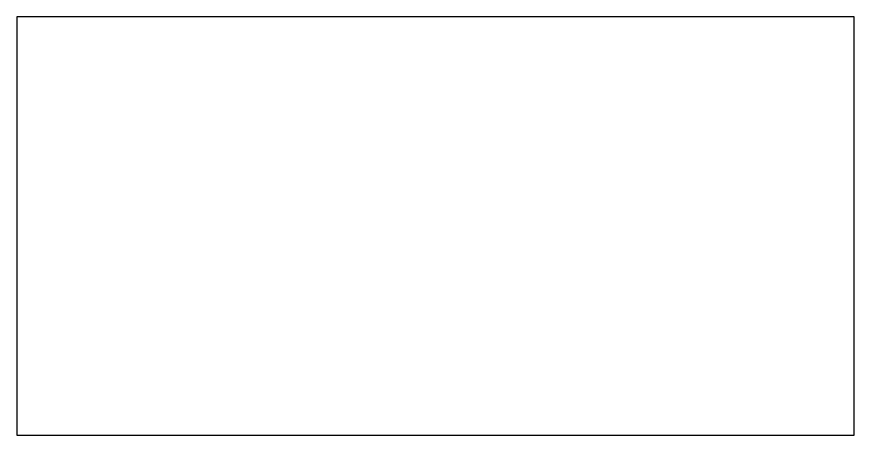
# Model space of a CAD drawing. Header units: inches. Extents: x 0 to 240, y 0 to 120.
import ezdxf

# ---------------------------------------------------------------- set-up
doc = ezdxf.new("R2010")
doc.units = ezdxf.units.IN
doc.header["$MEASUREMENT"] = 0
doc.layers.add('TOIFA', color=7, linetype='Continuous')

msp = doc.modelspace()

# ---------------------------------------------------------------- linework, layer by layer
at = {"layer": 'TOIFA'}
msp.add_lwpolyline([(0, 0), (240, 0), (240, 120), (0, 120)], close=True, dxfattribs=at)

doc.saveas('drawing.dxf')
